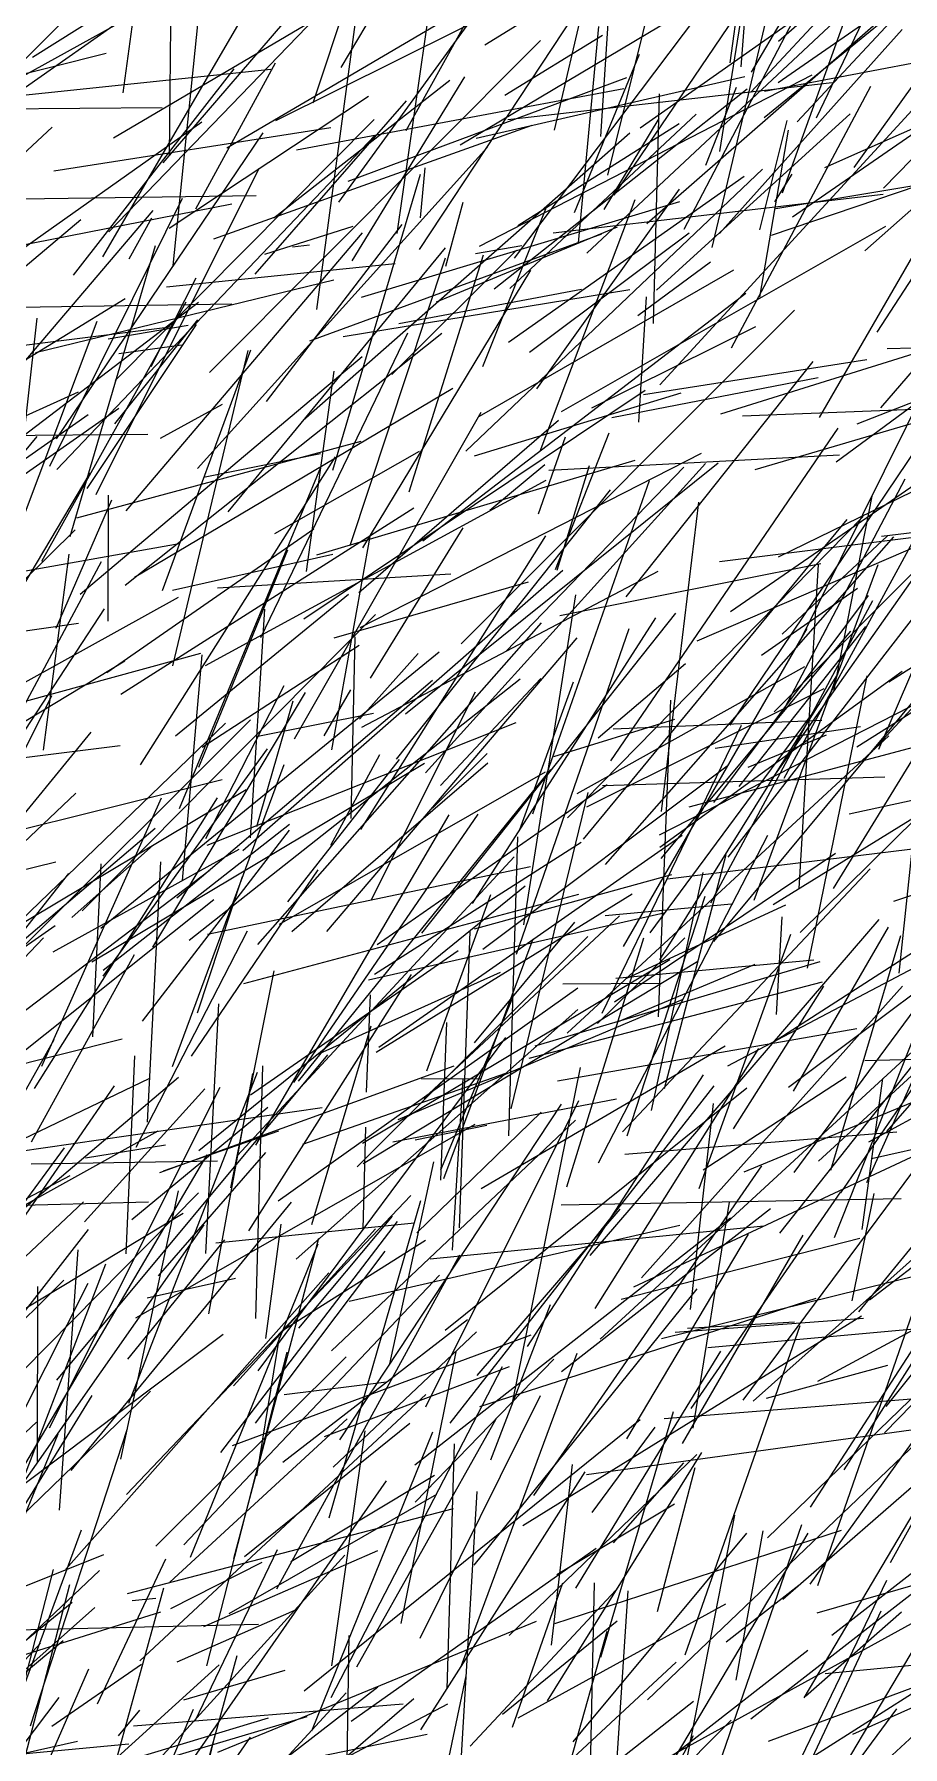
# Model space of a CAD drawing. Header units: metres. Extents: x 0 to 1019, y 0 to 619.
# Drawn here: x 153.2 to 204.1, y 117.1 to 217.4 of the extents above; entities that cross this region are included whole.
import ezdxf

# ---------------------------------------------------------------- set-up
doc = ezdxf.new("R2010")
doc.units = ezdxf.units.M

msp = doc.modelspace()

# ---------------------------------------------------------------- linework, layer by layer
at = {"color": 57}
for p, q in [((194.63, 215.51), (195.97, 232.93)), ((198.08, 164.78), (206.33, 172.92)), ((201.52, 142.56), (210.39, 153.42)), ((160.18, 115.96), (171.42, 128.3))]:
    msp.add_line(p, q, dxfattribs=at)
at = {"color": 20}
for p, q in [((183.7, 211.8), (188.2, 231.16)), ((157.86, 211.34), (172.62, 220.04)), ((158.6, 189.49), (172.44, 205.77)), ((153.77, 175.46), (155.26, 186.95)), ((144.85, 155.09), (155.25, 168.24)), ((179.39, 149.79), (193.69, 158.15)), ((187.09, 112.03), (188, 126.22))]:
    msp.add_line(p, q, dxfattribs=at)
at = {"color": 239}
for p, q in [((195.2, 214.01), (211.32, 231.35)), ((149.21, 189.23), (158.18, 195.51)), ((163.13, 191.46), (169.98, 192.84)), ((187.6, 143.3), (201.57, 146.88))]:
    msp.add_line(p, q, dxfattribs=at)
at = {"color": 162}
for p, q in [((195.24, 215.19), (204.77, 231.41)), ((199.22, 194.96), (209.47, 212.73)), ((196.59, 207.6), (197.61, 209.21)), ((187.68, 153.1), (202.18, 168.52)), ((177.03, 150.28), (177.39, 159.51))]:
    msp.add_line(p, q, dxfattribs=at)
at = {"color": 53}
for p, q in [((196.81, 217.01), (212.36, 230.74)), ((166.19, 152.33), (177.53, 171.68)), ((187.28, 162.11), (198.88, 163.18))]:
    msp.add_line(p, q, dxfattribs=at)
at = {"color": 253}
for p, q in [((197.9, 212.28), (214.3, 229.87)), ((172.35, 170.82), (183.19, 188.03)), ((151.32, 164.61), (165.63, 173.16)), ((154.26, 118.3), (159.51, 121.92)), ((153.86, 101.11), (171.49, 120.25))]:
    msp.add_line(p, q, dxfattribs=at)
at = {"color": 96}
for p, q in [((148.97, 212.26), (165.93, 229.15)), ((147.33, 136.86), (154.95, 144.42))]:
    msp.add_line(p, q, dxfattribs=at)
at = {"color": 175}
for p, q in [((171.2, 215.47), (179.59, 229.58)), ((172.24, 184.71), (183.92, 194.81))]:
    msp.add_line(p, q, dxfattribs=at)
at = {"color": 197}
for p, q in [((193.37, 210.55), (196.36, 229.21)), ((196.7, 159.98), (197.02, 165.7))]:
    msp.add_line(p, q, dxfattribs=at)
at = {"color": 225}
for p, q in [((175.01, 211.78), (183.86, 227.79)), ((159.45, 174.61), (170.86, 192.66)), ((166.19, 142.17), (166.61, 156.97))]:
    msp.add_line(p, q, dxfattribs=at)
at = {"color": 185}
for p, q in [((186.4, 211.42), (187.4, 226.86)), ((166.72, 204.52), (171.9, 206.16)), ((175.93, 164.75), (190.8, 183.5))]:
    msp.add_line(p, q, dxfattribs=at)
at = {"color": 79}
for p, q in [((186.82, 209.16), (191.41, 227.69)), ((156.65, 158.68), (157.14, 168.81)), ((177.72, 146.17), (178.34, 156.23))]:
    msp.add_line(p, q, dxfattribs=at)
at = {"color": 17}
msp.add_line((202.96, 208.39), (221.71, 227.63), dxfattribs=at)
at = {"color": 121}
msp.add_line((171.07, 207.57), (184.39, 225.93), dxfattribs=at)
at = {"color": 235}
for p, q in [((197.04, 208.12), (203.7, 226.58)), ((194.07, 199.04), (202.23, 214.36)), ((201.99, 150.15), (210.06, 168.19)), ((183.86, 156.1), (201.41, 159.16)), ((202.27, 151.55), (221.45, 155.87)), ((164.15, 134.32), (174.49, 147.86))]:
    msp.add_line(p, q, dxfattribs=at)
at = {"color": 81}
for p, q in [((157.58, 205.84), (176.7, 225.64)), ((171.32, 199.71), (188.11, 202.45)), ((137.83, 188.29), (155.82, 196.47)), ((172.49, 151.25), (192.08, 163.11))]:
    msp.add_line(p, q, dxfattribs=at)
at = {"color": 69}
for p, q in [((160.77, 209.88), (173.89, 225.14)), ((195.38, 166.69), (202.65, 186.34)), ((159.86, 153.67), (160.64, 168.93)), ((192.19, 112.31), (212.03, 124.92))]:
    msp.add_line(p, q, dxfattribs=at)
at = {"color": 130}
for p, q in [((174.48, 205.73), (177.35, 225.72)), ((182.86, 192.99), (188.42, 207.72)), ((158.79, 204.25), (160.1, 206.66))]:
    msp.add_line(p, q, dxfattribs=at)
at = {"color": 1}
for p, q in [((195.98, 212.53), (211.97, 225.59)), ((162.79, 160.08), (165.41, 168.06)), ((144.87, 136.86), (157.92, 155.8)), ((196.16, 129.33), (215.41, 147.96)), ((185.63, 107.93), (186.04, 126.68))]:
    msp.add_line(p, q, dxfattribs=at)
at = {"color": 184}
for p, q in [((199.04, 212.51), (205.02, 225.05)), ((149.81, 204.54), (164.8, 207.48)), ((202.69, 175.52), (206.35, 184.06)), ((171.78, 118.59), (186.14, 128.71))]:
    msp.add_line(p, q, dxfattribs=at)
at = {"color": 90}
msp.add_line((181.35, 204.29), (196.36, 224.19), dxfattribs=at)
at = {"color": 114}
for p, q in [((193.99, 215.73), (195.06, 223.75)), ((175.85, 206.66), (176.11, 209.59)), ((170.35, 164.84), (185.03, 182.05))]:
    msp.add_line(p, q, dxfattribs=at)
at = {"color": 213}
msp.add_line((196.79, 214.59), (210.76, 224.29), dxfattribs=at)
at = {"color": 179}
msp.add_line((153.11, 216.06), (164.05, 222.99), dxfattribs=at)
at = {"color": 110}
for p, q in [((157.23, 204.38), (168.37, 223.47)), ((187.82, 151.81), (203.75, 153.1))]:
    msp.add_line(p, q, dxfattribs=at)
at = {"color": 251}
for p, q in [((169.56, 213.39), (172.78, 223.07)), ((192.95, 114.91), (198.18, 130.1))]:
    msp.add_line(p, q, dxfattribs=at)
at = {"color": 238}
for p, q in [((179.62, 216.8), (188.55, 222.3)), ((155.43, 165.66), (160.2, 169.92)), ((196.9, 147.18), (206.55, 159.39))]:
    msp.add_line(p, q, dxfattribs=at)
at = {"color": 181}
for p, q in [((187.18, 207.99), (196.49, 221.72)), ((168.56, 145.65), (185.05, 160.28))]:
    msp.add_line(p, q, dxfattribs=at)
at = {"color": 112}
for p, q in [((143.3, 207.71), (163.04, 221.58)), ((175.87, 118.07), (185.49, 133.19))]:
    msp.add_line(p, q, dxfattribs=at)
at = {"color": 58}
for p, q in [((188.72, 211.92), (202.29, 221.5)), ((169.77, 201.28), (172.07, 218.42)), ((162.86, 174.48), (168.08, 187.21)), ((169.48, 147.68), (172.96, 159.32))]:
    msp.add_line(p, q, dxfattribs=at)
at = {"color": 223}
for p, q in [((164.51, 210.75), (180.4, 220.11)), ((140.73, 178.6), (153.4, 193.84))]:
    msp.add_line(p, q, dxfattribs=at)
at = {"color": 174}
for p, q in [((175.79, 204.8), (186.03, 220.34)), ((192.85, 166.52), (202.34, 184.23)), ((174.72, 124.3), (177.93, 140.23))]:
    msp.add_line(p, q, dxfattribs=at)
at = {"color": 93}
for p, q in [((141.18, 208.68), (160.01, 219.07)), ((202.8, 195.52), (218.61, 213.9)), ((154.54, 191.92), (173.17, 211.47)), ((196.65, 207.2), (206.28, 208.81)), ((181.83, 130.04), (201.67, 142.33))]:
    msp.add_line(p, q, dxfattribs=at)
at = {"color": 173}
for p, q in [((161.36, 203.87), (162.9, 218.94)), ((158.18, 198.7), (161.84, 199.21)), ((158.78, 107.39), (165.88, 117.65))]:
    msp.add_line(p, q, dxfattribs=at)
at = {"color": 99}
for p, q in [((167.37, 212.36), (181.66, 219.48)), ((182.43, 171.73), (189.26, 191.26)), ((191.81, 135.74), (193.94, 148.98))]:
    msp.add_line(p, q, dxfattribs=at)
at = {"color": 152}
for p, q in [((178.16, 210.93), (192.25, 219.3)), ((195.04, 174.48), (199.63, 176.37)), ((173.24, 157.78), (188.24, 167.05)), ((145.24, 155.57), (153.77, 164.47)), ((164.27, 115.37), (176.24, 117.82))]:
    msp.add_line(p, q, dxfattribs=at)
at = {"color": 241}
for p, q in [((185.59, 204.58), (200.98, 218.98)), ((189.85, 170.5), (209.32, 180.48)), ((159.57, 159.59), (168.17, 170.78)), ((186.66, 165.79), (194.06, 166.46))]:
    msp.add_line(p, q, dxfattribs=at)
at = {"color": 16}
for p, q in [((189.1, 206.32), (203.75, 219.12)), ((197.03, 182.27), (203.2, 188.03)), ((186.26, 176.2), (191.36, 180.54)), ((182.21, 157.43), (199.4, 161.89)), ((183.29, 119.78), (192.33, 134.33))]:
    msp.add_line(p, q, dxfattribs=at)
at = {"color": 205}
msp.add_line((191.28, 206), (198.31, 219.45), dxfattribs=at)
at = {"color": 178}
for p, q in [((197.64, 206.72), (216.36, 219.64)), ((171.79, 171.47), (172.02, 182.1)), ((154.54, 138.57), (170.41, 157.63))]:
    msp.add_line(p, q, dxfattribs=at)
at = {"color": 212}
for p, q in [((158.43, 213.97), (159.02, 218.28)), ((187.34, 159.53), (195.44, 162.94))]:
    msp.add_line(p, q, dxfattribs=at)
at = {"color": 153}
for p, q in [((161.14, 210.29), (161.23, 217.95)), ((156.17, 147.84), (163.22, 155.63)), ((146.8, 124.13), (157.29, 128.35))]:
    msp.add_line(p, q, dxfattribs=at)
at = {"color": 216}
msp.add_line((185.09, 205.19), (186.28, 217.87), dxfattribs=at)
at = {"color": 232}
for p, q in [((192.93, 204.91), (196.08, 218.15)), ((166.49, 182.07), (175.11, 199.91)), ((162.87, 152.01), (181.98, 167.53)), ((164.74, 149.82), (167.28, 162.54))]:
    msp.add_line(p, q, dxfattribs=at)
at = {"color": 63}
for p, q in [((195.99, 214.08), (215.8, 217.83)), ((154.52, 193.71), (166.63, 211.63)), ((153.06, 152.53), (159.1, 163.5))]:
    msp.add_line(p, q, dxfattribs=at)
at = {"color": 240}
for p, q in [((201.24, 209.6), (207.4, 218.22)), ((202.85, 188), (216.16, 189.61)), ((153.04, 151.23), (163.96, 151.42))]:
    msp.add_line(p, q, dxfattribs=at)
at = {"color": 32}
for p, q in [((163.48, 197.6), (182.87, 217.04)), ((155.92, 184.61), (172.43, 198.54)), ((145.11, 165.09), (157.33, 183.74)), ((203.37, 127.88), (208.25, 136.7))]:
    msp.add_line(p, q, dxfattribs=at)
at = {"color": 134}
msp.add_line((180.79, 213.84), (186.51, 217.35), dxfattribs=at)
at = {"color": 168}
for p, q in [((193.36, 205.74), (204.06, 217.68)), ((164.83, 134.74), (182.32, 141.22)), ((161.16, 126.73), (171.54, 136.29))]:
    msp.add_line(p, q, dxfattribs=at)
at = {"color": 122}
for p, q in [((139.54, 211.82), (157.44, 216.3)), ((189.38, 154.36), (192.4, 168.31))]:
    msp.add_line(p, q, dxfattribs=at)
at = {"color": 106}
for p, q in [((162.69, 207.19), (167.36, 215.74)), ((148.33, 181.21), (155.62, 188.37)), ((144.29, 137.65), (155, 152.17)), ((183.83, 127.17), (190.73, 131.31))]:
    msp.add_line(p, q, dxfattribs=at)
at = {"color": 211}
for p, q in [((184.86, 206.97), (188.67, 216.25)), ((175.98, 187.74), (194.9, 202.25)), ((179, 192.72), (191.12, 196.41)), ((189.29, 164.76), (199.24, 178.21))]:
    msp.add_line(p, q, dxfattribs=at)
at = {"color": 157}
for p, q in [((201.87, 204.73), (214.6, 216)), ((165.88, 170.34), (166.73, 183.72)), ((186.21, 159.46), (191.32, 164.48)), ((136.56, 104.68), (153.58, 123.16))]:
    msp.add_line(p, q, dxfattribs=at)
at = {"color": 46}
for p, q in [((148.67, 213.43), (167.08, 215.37)), ((168.46, 176.13), (179.39, 195.28)), ((174.97, 177.59), (193.27, 192.3)), ((178.06, 113.32), (179.17, 132.03)), ((152.19, 123.93), (166.36, 124.27))]:
    msp.add_line(p, q, dxfattribs=at)
at = {"color": 98}
msp.add_line((155.52, 203.29), (164.94, 215.38), dxfattribs=at)
at = {"color": 75}
for p, q in [((167.25, 206.66), (177.57, 214.72)), ((163.36, 164.69), (182.28, 168.66)), ((168.15, 116.58), (173.34, 120.6))]:
    msp.add_line(p, q, dxfattribs=at)
at = {"color": 226}
for p, q in [((171.6, 208.81), (187.92, 214.87)), ((199.53, 209.6), (211.4, 214.88)), ((189.86, 196.87), (205.3, 213.69)), ((189.86, 163.19), (200.28, 179.93)), ((143.47, 137.22), (161.94, 148.34)), ((184.94, 126.38), (193.44, 140.26)), ((180.64, 118.99), (187.36, 124.46))]:
    msp.add_line(p, q, dxfattribs=at)
at = {"color": 194}
for p, q in [((171.84, 204.13), (178.44, 214.92)), ((193.02, 164.26), (207.91, 182.2))]:
    msp.add_line(p, q, dxfattribs=at)
at = {"color": 149}
for p, q in [((179.11, 211.32), (194.85, 214.94)), ((179.96, 133.9), (183.45, 142.99)), ((170.65, 121.82), (172.6, 135.59))]:
    msp.add_line(p, q, dxfattribs=at)
at = {"color": 131}
for p, q in [((179.3, 204.99), (198.79, 215.04)), ((170.21, 176.31), (171.77, 179.01)), ((179.16, 138.83), (187.53, 148.57)), ((167.88, 141.54), (176.14, 146.77))]:
    msp.add_line(p, q, dxfattribs=at)
at = {"color": 188}
for p, q in [((202.6, 199.95), (212.2, 214.82)), ((160.57, 150.72), (177.81, 156.98))]:
    msp.add_line(p, q, dxfattribs=at)
at = {"color": 72}
for p, q in [((161.13, 206.05), (172.79, 213.79)), ((163.85, 146.61), (175.49, 147.77)), ((198.32, 119.95), (209.53, 138.9))]:
    msp.add_line(p, q, dxfattribs=at)
at = {"color": 50}
msp.add_line((168.58, 210.63), (187.76, 214.24), dxfattribs=at)
at = {"color": 68}
for p, q in [((180.16, 202.49), (194.97, 214.21)), ((158.62, 131.87), (175.27, 149.37))]:
    msp.add_line(p, q, dxfattribs=at)
at = {"color": 76}
for p, q in [((180.96, 212.41), (199.96, 214.58)), ((187.2, 160.72), (200.15, 169.43)), ((199.55, 121.38), (213.47, 122.7))]:
    msp.add_line(p, q, dxfattribs=at)
at = {"color": 209}
for p, q in [((189.5, 200.46), (189.85, 213.92)), ((184.45, 171.5), (201.78, 189.16))]:
    msp.add_line(p, q, dxfattribs=at)
at = {"color": 115}
for p, q in [((192.56, 209.74), (194.36, 214.32)), ((143.58, 119.64), (160.64, 124.99))]:
    msp.add_line(p, q, dxfattribs=at)
at = {"color": 220}
for p, q in [((141.58, 212.96), (160.72, 213.12)), ((157.97, 197.13), (173.14, 212.41))]:
    msp.add_line(p, q, dxfattribs=at)
at = {"color": 28}
for p, q in [((166.16, 203.35), (175.03, 213.51)), ((184.42, 149.89), (188.93, 164.47)), ((151.34, 144.51), (156.1, 149.01)), ((189.97, 141.01), (205.13, 144.76))]:
    msp.add_line(p, q, dxfattribs=at)
at = {"color": 36}
for p, q in [((181.08, 202.51), (191.99, 212.73)), ((159.2, 152.22), (165.72, 164.89))]:
    msp.add_line(p, q, dxfattribs=at)
at = {"color": 164}
for p, q in [((189.67, 202.42), (201.02, 212.74)), ((161.91, 167.83), (163.05, 181.05)), ((202.11, 152.52), (222.01, 163.43)), ((169.48, 118.01), (176.57, 135.53))]:
    msp.add_line(p, q, dxfattribs=at)
at = {"color": 214}
for p, q in [((144.92, 203.26), (154.28, 211.97)), ((177.04, 150.89), (181.22, 160.88)), ((148.41, 120.27), (154.63, 135.42))]:
    msp.add_line(p, q, dxfattribs=at)
at = {"color": 67}
for p, q in [((145, 199.5), (163.03, 212.28)), ((189.86, 169.79), (204.06, 180.1)), ((184.44, 158.89), (203.28, 176.31)), ((200.66, 133.3), (208.63, 145.86))]:
    msp.add_line(p, q, dxfattribs=at)
at = {"color": 94}
for p, q in [((154.37, 209.41), (170.59, 211.95)), ((195.72, 205.95), (197.32, 212.35)), ((146.27, 162.84), (154.26, 178.67)), ((189.14, 119.83), (209.12, 138.95))]:
    msp.add_line(p, q, dxfattribs=at)
at = {"color": 35}
for p, q in [((163.73, 205.42), (182.38, 212.08)), ((152.35, 188.49), (156.9, 200.61)), ((197.88, 181.48), (205.59, 197.03)), ((148.99, 171.3), (157.16, 186.52))]:
    msp.add_line(p, q, dxfattribs=at)
at = {"color": 62}
for p, q in [((181.55, 206.21), (190.99, 212.18)), ((153.67, 156.95), (160.68, 172.67)), ((174.76, 103.32), (178.51, 121.24))]:
    msp.add_line(p, q, dxfattribs=at)
at = {"color": 201}
msp.add_line((186.6, 207.15), (189.83, 212.47), dxfattribs=at)
at = {"color": 7}
for p, q in [((195.72, 202), (197.4, 211.79)), ((187.93, 162.12), (197.24, 166.4))]:
    msp.add_line(p, q, dxfattribs=at)
at = {"color": 34}
for p, q in [((162.79, 191.97), (179.76, 210.8)), ((170.59, 169.91), (173.47, 175.21)), ((157.26, 162.58), (168.17, 171.13))]:
    msp.add_line(p, q, dxfattribs=at)
at = {"color": 80}
msp.add_line((168.98, 194.81), (188.11, 211.63), dxfattribs=at)
at = {"color": 195}
for p, q in [((196.4, 205.64), (213.88, 211.58)), ((198.4, 120.04), (204.01, 124.98))]:
    msp.add_line(p, q, dxfattribs=at)
at = {"color": 123}
for p, q in [((156.84, 190.45), (166.39, 209.57)), ((192.16, 149.78), (197.53, 164.68)), ((161.98, 128.92), (176.95, 144.71))]:
    msp.add_line(p, q, dxfattribs=at)
at = {"color": 59}
for p, q in [((170.7, 191.87), (175.85, 209.21)), ((160.62, 193.74), (164.24, 195.73)), ((187.74, 163.96), (198.5, 182.6)), ((185.78, 145.87), (202.71, 165.54)), ((175.51, 133.61), (194.01, 148.08)), ((171.73, 104.33), (190.82, 122.04))]:
    msp.add_line(p, q, dxfattribs=at)
at = {"color": 70}
for p, q in [((178.49, 192.98), (195.88, 209.5)), ((144.14, 198.15), (161.18, 200.26)), ((194.7, 195.05), (208.01, 195.57)), ((203.03, 135.47), (214.48, 147.31)), ((162.1, 110.5), (163.81, 117.79))]:
    msp.add_line(p, q, dxfattribs=at)
at = {"color": 243}
for p, q in [((180.99, 199.37), (194.81, 209.09)), ((154.33, 163.66), (165.23, 169.67)), ((181.03, 123.61), (192.03, 134.2))]:
    msp.add_line(p, q, dxfattribs=at)
at = {"color": 100}
for p, q in [((149.63, 207.73), (166.21, 207.96)), ((200.1, 146.91), (207.9, 166.64)), ((172.8, 162.02), (190.09, 165.94)), ((136.15, 119.94), (153.35, 136.11))]:
    msp.add_line(p, q, dxfattribs=at)
at = {"color": 254}
for p, q in [((154.13, 192.11), (161.9, 207.8)), ((154.5, 182.61), (157.77, 190.14)), ((173.41, 158.07), (191.18, 170.49))]:
    msp.add_line(p, q, dxfattribs=at)
at = {"color": 125}
for p, q in [((182.66, 196.64), (191.02, 208.34)), ((184.01, 183.36), (199.3, 186.4))]:
    msp.add_line(p, q, dxfattribs=at)
at = {"color": 128}
for p, q in [((183.62, 205.78), (202.94, 208.04)), ((180.85, 181.24), (191.27, 192.05)), ((169.75, 157.62), (180.53, 162.47))]:
    msp.add_line(p, q, dxfattribs=at)
at = {"color": 126}
for p, q in [((143.54, 187.53), (160.19, 207.09)), ((161.73, 172.06), (170.01, 192.05)), ((142.34, 184.12), (161.71, 187.57)), ((151.08, 130.44), (163.17, 147.67))]:
    msp.add_line(p, q, dxfattribs=at)
at = {"color": 200}
for p, q in [((172.38, 202.01), (191.04, 207.61)), ((158.54, 185.13), (177.1, 199.9)), ((172.4, 176.81), (189.76, 185.95)), ((199.15, 151.4), (215.41, 166.31)), ((187.6, 111.15), (198.55, 129.59))]:
    msp.add_line(p, q, dxfattribs=at)
at = {"color": 55}
for p, q in [((177.33, 203.82), (178.34, 207.58)), ((140.82, 180.73), (155.82, 182.91)), ((172.28, 177.28), (175.7, 181.13)), ((177.01, 173.4), (182.89, 179.66)), ((191.58, 172.14), (210.2, 177.1)), ((170.49, 130.49), (175.87, 149.09)), ((162.38, 128.19), (169.86, 146.54))]:
    msp.add_line(p, q, dxfattribs=at)
at = {"color": 103}
for p, q in [((179.5, 197.95), (183.26, 207.37)), ((195.44, 191.92), (211.07, 196.5)), ((196.51, 166.42), (212.6, 176.4)), ((168.69, 156.08), (183.48, 174.34)), ((182.12, 140.54), (192.42, 156.45)), ((175.54, 152.65), (179.72, 153.5)), ((185.57, 133.04), (204.58, 135.65))]:
    msp.add_line(p, q, dxfattribs=at)
at = {"color": 145}
for p, q in [((141.87, 194.7), (155.94, 206.55)), ((179, 158.33), (184.89, 165.4)), ((177.4, 120.48), (177.84, 134.83))]:
    msp.add_line(p, q, dxfattribs=at)
at = {"color": 27}
for p, q in [((166.83, 195.89), (174.77, 206.26)), ((176.22, 156.68), (179.97, 167.01))]:
    msp.add_line(p, q, dxfattribs=at)
at = {"color": 217}
msp.add_line((169.36, 199.45), (186.46, 205.71), dxfattribs=at)
at = {"color": 237}
for p, q in [((176.78, 201.73), (187.38, 206.13)), ((194.5, 173.34), (201.92, 182.71)), ((178.12, 147.49), (178.76, 164.85)), ((186.07, 142.75), (195.66, 158))]:
    msp.add_line(p, q, dxfattribs=at)
at = {"color": 159}
msp.add_line((182.22, 198.79), (191.58, 205.78), dxfattribs=at)
at = {"color": 250}
for p, q in [((184.11, 195.31), (203.1, 206.17)), ((196.36, 173.67), (208.35, 190.72)), ((150.92, 114.24), (154.35, 127.47)), ((142.37, 114.39), (155.76, 117.42))]:
    msp.add_line(p, q, dxfattribs=at)
at = {"color": 233}
for p, q in [((155.32, 187.99), (160.32, 205.03)), ((201.87, 157.28), (210.02, 157.5))]:
    msp.add_line(p, q, dxfattribs=at)
at = {"color": 41}
for p, q in [((164.57, 189.44), (177.3, 204.89)), ((157.56, 199.57), (162.23, 200.36)), ((177.28, 141.5), (194.95, 155.69))]:
    msp.add_line(p, q, dxfattribs=at)
at = {"color": 29}
for p, q in [((168.34, 204.96), (169.35, 205.07)), ((166.22, 176.27), (173.1, 177.63)), ((165.12, 151.73), (181.34, 169.22)), ((175.83, 123.45), (182.87, 137.66))]:
    msp.add_line(p, q, dxfattribs=at)
at = {"color": 165}
msp.add_line((174.17, 197.47), (181.47, 204.76), dxfattribs=at)
at = {"color": 219}
for p, q in [((179.07, 204.56), (181.77, 205.04)), ((167.58, 165.28), (183.17, 174.19)), ((189.73, 125), (191.94, 133.45))]:
    msp.add_line(p, q, dxfattribs=at)
at = {"color": 56}
for p, q in [((160.96, 202.62), (174.37, 203.98)), ((176.16, 137), (185.11, 154.95)), ((156.92, 119.6), (160.92, 128.1))]:
    msp.add_line(p, q, dxfattribs=at)
at = {"color": 12}
for p, q in [((171.73, 187.46), (177.3, 204.32)), ((198.67, 126.61), (210.08, 142.48)), ((191.34, 122.47), (198.08, 141.77))]:
    msp.add_line(p, q, dxfattribs=at)
at = {"color": 26}
for p, q in [((175.18, 190.6), (179.54, 204.48)), ((158.7, 139.79), (164.38, 146.79)), ((153.41, 133.8), (153.44, 144.04)), ((153.11, 114.08), (169.2, 118.85))]:
    msp.add_line(p, q, dxfattribs=at)
at = {"color": 39}
msp.add_line((188.58, 200.94), (192.83, 204.07), dxfattribs=at)
at = {"color": 73}
for p, q in [((153.3, 198.77), (170.76, 203.03)), ((183.36, 191.88), (200.39, 192.78)), ((203.88, 162.4), (205.77, 180.32)), ((179, 165.01), (190.56, 168.19))]:
    msp.add_line(p, q, dxfattribs=at)
at = {"color": 169}
msp.add_line((160.07, 197.95), (162.7, 203.15), dxfattribs=at)
at = {"color": 116}
for p, q in [((172.46, 187.33), (182.31, 203.59)), ((166.33, 139.11), (180.85, 158.63)), ((203.15, 153.13), (205.15, 155.42))]:
    msp.add_line(p, q, dxfattribs=at)
at = {"color": 52}
for p, q in [((179.3, 195.04), (194.2, 203.6)), ((151.43, 156.89), (163.74, 166.73)), ((154.11, 135.76), (164.12, 155.72))]:
    msp.add_line(p, q, dxfattribs=at)
at = {"color": 150}
msp.add_line((144.07, 187.4), (162.84, 201.71), dxfattribs=at)
at = {"color": 163}
for p, q in [((151.15, 197.4), (158.54, 201.92)), ((172.14, 151.06), (185.64, 164.55)), ((172.49, 147.41), (172.65, 153.39))]:
    msp.add_line(p, q, dxfattribs=at)
at = {"color": 86}
for p, q in [((153.66, 186.54), (162.12, 201.73)), ((193.84, 156.97), (212.63, 166.88)), ((192.41, 150.88), (200.77, 156.33)), ((158.16, 117.72), (159.41, 119.22))]:
    msp.add_line(p, q, dxfattribs=at)
at = {"color": 143}
for p, q in [((174.57, 200.46), (185.27, 202.47)), ((197.69, 155.49), (203.25, 165.1)), ((190.11, 136.32), (204.6, 137.47))]:
    msp.add_line(p, q, dxfattribs=at)
at = {"color": 218}
for p, q in [((188.64, 194.69), (189.08, 202.02)), ((200.03, 167.36), (208.37, 180.97))]:
    msp.add_line(p, q, dxfattribs=at)
at = {"color": 215}
msp.add_line((145.83, 201.32), (164.79, 201.61), dxfattribs=at)
at = {"color": 227}
for p, q in [((151.78, 186.24), (153.4, 200.77)), ((149.46, 193.89), (159.88, 193.98)), ((158.29, 178.75), (175.45, 189.66)), ((195.81, 181.04), (201.44, 184.95)), ((160.5, 144.68), (166.79, 151.9))]:
    msp.add_line(p, q, dxfattribs=at)
at = {"color": 154}
for p, q in [((157.94, 194.59), (162.8, 200.68)), ((171.12, 135.06), (184.11, 154.74))]:
    msp.add_line(p, q, dxfattribs=at)
at = {"color": 9}
for p, q in [((178.23, 181.7), (197.76, 201.24)), ((172.98, 166.73), (179.06, 178.89)), ((166.25, 171), (168.39, 178.36)), ((190.76, 141.38), (201.8, 142.19))]:
    msp.add_line(p, q, dxfattribs=at)
at = {"color": 180}
for p, q in [((200.2, 192.36), (211.59, 200.77)), ((141.88, 159.9), (155.65, 172.95))]:
    msp.add_line(p, q, dxfattribs=at)
at = {"color": 136}
for p, q in [((156.32, 190.79), (162.73, 200.41)), ((156.6, 163.06), (176.08, 174.7)), ((161.32, 156.94), (167.85, 174.63)), ((197.4, 155.72), (214.34, 168.43)), ((166.18, 136.04), (173.77, 146.12)), ((160.89, 110.88), (177.44, 119.59))]:
    msp.add_line(p, q, dxfattribs=at)
at = {"color": 142}
for p, q in [((185.88, 195.53), (195.49, 200.28)), ((168.96, 152.38), (180.84, 156.54)), ((192.68, 140.48), (208.92, 141.95))]:
    msp.add_line(p, q, dxfattribs=at)
at = {"color": 2}
for p, q in [((193.44, 195.18), (208.66, 199.92)), ((181.9, 165.24), (184.95, 184.57))]:
    msp.add_line(p, q, dxfattribs=at)
at = {"color": 156}
for p, q in [((160.73, 184.83), (165.9, 198.92)), ((160.17, 163.92), (169.11, 178.85))]:
    msp.add_line(p, q, dxfattribs=at)
at = {"color": 170}
for p, q in [((161.33, 180.41), (165.75, 198.88)), ((149.43, 108.6), (164.05, 121.89)), ((157.37, 115.89), (166.95, 118.78))]:
    msp.add_line(p, q, dxfattribs=at)
at = {"color": 252}
msp.add_line((201.43, 194.59), (213.88, 199.48), dxfattribs=at)
at = {"color": 231}
msp.add_line((203.17, 199.01), (220.18, 199.42), dxfattribs=at)
at = {"color": 33}
for p, q in [((169.16, 185.94), (170.79, 197.67)), ((193.02, 172.41), (202.08, 184.53)), ((171.49, 111.6), (171.66, 123.61))]:
    msp.add_line(p, q, dxfattribs=at)
at = {"color": 31}
for p, q in [((187.89, 184.46), (198.84, 198.24)), ((158.94, 147.98), (166.9, 154.55))]:
    msp.add_line(p, q, dxfattribs=at)
at = {"color": 49}
msp.add_line((188.91, 196.31), (201.99, 198.36), dxfattribs=at)
at = {"color": 42}
for p, q in [((159.1, 185.6), (177.74, 196.67)), ((150.35, 146.71), (161.67, 156.32)), ((191.65, 142.7), (193, 154.77))]:
    msp.add_line(p, q, dxfattribs=at)
at = {"color": 198}
for p, q in [((187.06, 194.96), (199.13, 197.3)), ((165.49, 161.8), (185.11, 167.03)), ((172.44, 152.44), (190.45, 163.2)), ((151.95, 132.37), (163.35, 151.76)), ((187.59, 109.85), (191.83, 117.74))]:
    msp.add_line(p, q, dxfattribs=at)
at = {"color": 172}
for p, q in [((169.02, 183.16), (189.01, 196.55)), ((185.4, 170.25), (200.84, 188.98)), ((175.54, 131.41), (183.66, 139.79))]:
    msp.add_line(p, q, dxfattribs=at)
at = {"color": 242}
msp.add_line((145.3, 187.36), (156.37, 195.14), dxfattribs=at)
at = {"color": 167}
msp.add_line((196.56, 177.71), (214.1, 195.32), dxfattribs=at)
at = {"color": 64}
for p, q in [((182.75, 189.31), (184.33, 193.83)), ((183.66, 175.1), (190.74, 177.28))]:
    msp.add_line(p, q, dxfattribs=at)
at = {"color": 234}
for p, q in [((183.76, 186.05), (186.9, 194.06)), ((180.15, 104.72), (194.04, 118.64))]:
    msp.add_line(p, q, dxfattribs=at)
at = {"color": 196}
for p, q in [((187, 174.84), (200.3, 194.33)), ((161.57, 166.82), (176.55, 179.57)), ((163.16, 124.13), (173.34, 128.59)), ((187.64, 114.97), (204.6, 124.3))]:
    msp.add_line(p, q, dxfattribs=at)
at = {"color": 228}
for p, q in [((193.99, 176.93), (205.59, 194.17)), ((189.95, 169.12), (201.05, 182.45))]:
    msp.add_line(p, q, dxfattribs=at)
at = {"color": 229}
for p, q in [((194.01, 183.59), (209.7, 194.44)), ((161.32, 184.84), (170.71, 186.95)), ((151.26, 162.98), (154.45, 165.2))]:
    msp.add_line(p, q, dxfattribs=at)
at = {"color": 171}
for p, q in [((155.71, 189.08), (172.37, 193.58)), ((169.77, 186.92), (188.42, 192.45)), ((190.31, 167.93), (209.28, 170.25))]:
    msp.add_line(p, q, dxfattribs=at)
at = {"color": 161}
for p, q in [((167.31, 188.16), (175.78, 192.99)), ((192.05, 181.87), (211.62, 190.32)), ((175.9, 156.22), (179.37, 156.24))]:
    msp.add_line(p, q, dxfattribs=at)
at = {"color": 13}
for p, q in [((172.31, 182.66), (192.3, 192.87)), ((166.31, 164.08), (182.93, 182.92)), ((174.05, 139.51), (176.63, 151.36))]:
    msp.add_line(p, q, dxfattribs=at)
at = {"color": 38}
for p, q in [((196.82, 186.8), (209.72, 193.09)), ((183.84, 186.01), (185.75, 192.15)), ((166.78, 141), (167.68, 147.7)), ((167.43, 126.33), (178.14, 145.91)), ((179.32, 137.02), (199.01, 143.36)), ((167.78, 133.75), (178.59, 142.11))]:
    msp.add_line(p, q, dxfattribs=at)
at = {"color": 91}
for p, q in [((144.71, 171.87), (156.49, 191.7)), ((182.56, 158.14), (199.26, 163.08))]:
    msp.add_line(p, q, dxfattribs=at)
at = {"color": 22}
for p, q in [((176.14, 174.14), (192.54, 192.26)), ((185.89, 130.81), (189.59, 135.8)), ((161.22, 125.18), (166.58, 127.9))]:
    msp.add_line(p, q, dxfattribs=at)
at = {"color": 187}
for p, q in [((179.9, 189.52), (183.13, 192.21)), ((158.95, 125.65), (160.34, 125.79))]:
    msp.add_line(p, q, dxfattribs=at)
at = {"color": 249}
for p, q in [((163.26, 180.42), (183.21, 191.29)), ((203.28, 179.48), (218.4, 189.06)), ((149.49, 156.32), (158.38, 158.55)), ((182.49, 131.8), (195.84, 151.12))]:
    msp.add_line(p, q, dxfattribs=at)
at = {"color": 108}
for p, q in [((174.44, 174.94), (186.97, 190.73)), ((163.95, 184.97), (177.63, 185.79)), ((167.86, 137.73), (173.85, 138.47)), ((161.59, 122.06), (168.62, 125.15))]:
    msp.add_line(p, q, dxfattribs=at)
at = {"color": 183}
msp.add_line((196.99, 177.58), (204.23, 191.36), dxfattribs=at)
at = {"color": 127}
for p, q in [((157.55, 183.03), (157.57, 190.41)), ((187.94, 152.88), (192.51, 166.91)), ((184.78, 117.37), (194.96, 129.6)), ((201.17, 117.82), (219.67, 126.15))]:
    msp.add_line(p, q, dxfattribs=at)
at = {"color": 129}
for p, q in [((189.97, 171.87), (192.14, 189.99)), ((164.89, 138.22), (173.2, 147.43)), ((178.76, 117.12), (187.29, 126.25)), ((156.65, 103.73), (175.46, 119.92))]:
    msp.add_line(p, q, dxfattribs=at)
at = {"color": 144}
for p, q in [((200.06, 178.9), (202.3, 190.34)), ((172.92, 179.68), (178.34, 188.49)), ((173.15, 162.34), (185.25, 170.08))]:
    msp.add_line(p, q, dxfattribs=at)
at = {"color": 6}
for p, q in [((157.48, 180.02), (169.59, 188.44)), ((164.63, 124.89), (176.81, 131.89)), ((159.04, 118.31), (174.82, 119.6))]:
    msp.add_line(p, q, dxfattribs=at)
at = {"color": 8}
for p, q in [((170.66, 175.48), (172.9, 187.98)), ((191.49, 141.6), (197.75, 141.98)), ((161.98, 119.83), (167.92, 121.58))]:
    msp.add_line(p, q, dxfattribs=at)
at = {"color": 148}
msp.add_line((186.68, 168.77), (203.57, 187.97), dxfattribs=at)
at = {"color": 117}
for p, q in [((193.35, 186.52), (204.89, 187.96)), ((202.15, 143.27), (222.14, 158.64))]:
    msp.add_line(p, q, dxfattribs=at)
at = {"color": 139}
for p, q in [((197.14, 173.83), (204.67, 187.64)), ((148.26, 169.78), (164.22, 173.76))]:
    msp.add_line(p, q, dxfattribs=at)
at = {"color": 124}
for p, q in [((201.4, 175.66), (219.37, 187.04)), ((198.02, 167.37), (199.15, 186.34)), ((176.03, 155.06), (187.5, 165.77)), ((167.5, 149.06), (185.06, 161.55)), ((174.53, 153.84), (191.22, 160.89))]:
    msp.add_line(p, q, dxfattribs=at)
at = {"color": 190}
for p, q in [((165.43, 169.6), (184.18, 186.01)), ((181.24, 118.24), (184.19, 126.69)), ((145.98, 116.06), (158.77, 117.26))]:
    msp.add_line(p, q, dxfattribs=at)
at = {"color": 19}
for p, q in [((193.86, 169.2), (207.15, 186.39)), ((166.25, 132.95), (167.59, 141.08)), ((197.06, 125.73), (211.95, 138.7))]:
    msp.add_line(p, q, dxfattribs=at)
at = {"color": 92}
for p, q in [((161.5, 176.31), (171.62, 184.61)), ((186.5, 173.4), (203.04, 173.9)), ((150.09, 148.75), (159.92, 149)), ((181.56, 118.77), (193.72, 125.46))]:
    msp.add_line(p, q, dxfattribs=at)
at = {"color": 191}
msp.add_line((170.78, 182.05), (182.17, 185.33), dxfattribs=at)
at = {"color": 21}
for p, q in [((150.58, 178.29), (161.67, 184.44)), ((194.18, 153.28), (199.47, 161.64)), ((196.81, 109.92), (203.74, 119.3))]:
    msp.add_line(p, q, dxfattribs=at)
at = {"color": 24}
msp.add_line((156.02, 166.05), (173.2, 183.42), dxfattribs=at)
at = {"color": 84}
for p, q in [((178.89, 166.48), (189.62, 183.22)), ((172.11, 121.76), (180.27, 136.29))]:
    msp.add_line(p, q, dxfattribs=at)
at = {"color": 10}
for p, q in [((201.73, 174.78), (209.39, 183.08)), ((196.5, 158.37), (206.15, 164.57)), ((165.54, 128.24), (175.22, 136.05))]:
    msp.add_line(p, q, dxfattribs=at)
at = {"color": 204}
for p, q in [((163.05, 175.65), (172.26, 181.63)), ((140.54, 173.54), (158.25, 175.75)), ((148.76, 135.28), (162.84, 149.54))]:
    msp.add_line(p, q, dxfattribs=at)
at = {"color": 44}
for p, q in [((181.46, 163.51), (188.06, 182.59)), ((159.17, 142.21), (179.04, 153.55)), ((148.79, 118.18), (154.91, 123.31))]:
    msp.add_line(p, q, dxfattribs=at)
at = {"color": 160}
msp.add_line((140.23, 169.67), (158.52, 180.7), dxfattribs=at)
at = {"color": 138}
for p, q in [((149.54, 177.47), (162.97, 181.16)), ((151.92, 163.31), (165.88, 177.25)), ((151.06, 151.97), (160, 156.25))]:
    msp.add_line(p, q, dxfattribs=at)
at = {"color": 207}
for p, q in [((157.13, 165.04), (176.94, 181.23)), ((203.57, 166.63), (214.75, 170.32)), ((197.74, 150.73), (205.48, 161.22)), ((158.69, 126.06), (177.78, 131.04))]:
    msp.add_line(p, q, dxfattribs=at)
at = {"color": 74}
for p, q in [((162.3, 164.34), (181.68, 179.65)), ((188.33, 144.03), (206.08, 152.32)), ((137.08, 140.93), (155.33, 150.55))]:
    msp.add_line(p, q, dxfattribs=at)
at = {"color": 11}
msp.add_line((185.02, 172.94), (198.36, 180.37), dxfattribs=at)
at = {"color": 71}
for p, q in [((198.51, 162.7), (202.01, 179.82)), ((184.08, 148.84), (204, 149.21)), ((159.41, 122.12), (176.16, 137.72))]:
    msp.add_line(p, q, dxfattribs=at)
at = {"color": 210}
for p, q in [((163.28, 170.3), (167.86, 179.26)), ((188.78, 144.56), (204.08, 161.65))]:
    msp.add_line(p, q, dxfattribs=at)
at = {"color": 77}
for p, q in [((181.66, 170.82), (184.81, 179.48)), ((165.79, 147.3), (175.32, 162.33)), ((181.26, 137.34), (185.22, 156.88)), ((155.39, 133.26), (168.28, 148.99))]:
    msp.add_line(p, q, dxfattribs=at)
at = {"color": 208}
for p, q in [((185.59, 172.14), (199.48, 179.09)), ((154.7, 130.94), (155.79, 146.19))]:
    msp.add_line(p, q, dxfattribs=at)
at = {"color": 14}
for p, q in [((189.79, 159.84), (190.5, 178.39)), ((203.11, 137.01), (207.49, 142.48))]:
    msp.add_line(p, q, dxfattribs=at)
at = {"color": 236}
msp.add_line((151.35, 164.44), (164.43, 177.05), dxfattribs=at)
at = {"color": 147}
for p, q in [((163.35, 169.9), (181.44, 177.09)), ((153, 118.32), (158.68, 135.73))]:
    msp.add_line(p, q, dxfattribs=at)
at = {"color": 87}
for p, q in [((186.49, 160.06), (194.64, 176.94)), ((168.43, 156), (179.23, 171.72)), ((152.67, 136.89), (156.38, 144.24)), ((190.37, 110.87), (194.25, 130.65))]:
    msp.add_line(p, q, dxfattribs=at)
at = {"color": 244}
for p, q in [((187.12, 176.72), (199.35, 177.23)), ((143.99, 157.06), (160.31, 170.89)), ((172.69, 155.44), (172.91, 161.14))]:
    msp.add_line(p, q, dxfattribs=at)
at = {"color": 107}
msp.add_line((193.11, 175.59), (201.61, 176.86), dxfattribs=at)
at = {"color": 83}
msp.add_line((144.95, 162.34), (156.55, 176.52), dxfattribs=at)
at = {"color": 224}
for p, q in [((157.26, 162.22), (166.89, 175.55)), ((191.2, 134.85), (198.25, 147.06)), ((183.72, 124.3), (200.51, 129.78))]:
    msp.add_line(p, q, dxfattribs=at)
at = {"color": 151}
for p, q in [((168.08, 166.59), (174.62, 174.93)), ((148.89, 157.33), (163.46, 168.42)), ((177.59, 136.04), (193.05, 155.8)), ((147.37, 118.94), (155.45, 125.55))]:
    msp.add_line(p, q, dxfattribs=at)
at = {"color": 199}
for p, q in [((168.31, 164.84), (179.78, 174.72)), ((163.27, 145.98), (164.04, 160.6)), ((168.24, 127.94), (176.67, 132.99)), ((193.64, 105.39), (202.82, 125.05))]:
    msp.add_line(p, q, dxfattribs=at)
at = {"color": 245}
for p, q in [((176.54, 172.07), (179.74, 175.27)), ((171.67, 143.18), (191.04, 147.64)), ((199.11, 138.51), (214.58, 146.81))]:
    msp.add_line(p, q, dxfattribs=at)
at = {"color": 97}
for p, q in [((179.5, 163.81), (193.81, 174.56)), ((153.23, 155.64), (163.95, 172.67)), ((162.43, 157.54), (169.86, 168.45)), ((194.81, 150.77), (214.64, 159)), ((170.22, 135.27), (181.06, 139.37))]:
    msp.add_line(p, q, dxfattribs=at)
at = {"color": 37}
for p, q in [((200.95, 171.73), (210, 173.7)), ((152.25, 151.96), (170.08, 154.54))]:
    msp.add_line(p, q, dxfattribs=at)
at = {"color": 206}
for p, q in [((173.3, 164.08), (186.77, 173.46)), ((177.22, 150.38), (182.44, 164.42))]:
    msp.add_line(p, q, dxfattribs=at)
at = {"color": 4}
for p, q in [((181.16, 154.45), (185.66, 172.98)), ((148.47, 103.46), (156.42, 121.65))]:
    msp.add_line(p, q, dxfattribs=at)
at = {"color": 15}
msp.add_line((181.02, 152.87), (181.54, 170.4), dxfattribs=at)
at = {"color": 111}
for p, q in [((186.27, 151.3), (196.19, 170.49)), ((155.08, 127.49), (170.47, 144.84))]:
    msp.add_line(p, q, dxfattribs=at)
at = {"color": 176}
for p, q in [((135.83, 164.41), (154.49, 168.92)), ((168.72, 141.6), (174.2, 148.16)), ((170.73, 133.46), (179.12, 141.4))]:
    msp.add_line(p, q, dxfattribs=at)
at = {"color": 61}
msp.add_line((190.13, 155.64), (193.74, 169.35), dxfattribs=at)
at = {"color": 140}
for p, q in [((199.87, 150.87), (203.98, 164.62)), ((187.92, 135.13), (195.05, 147.11))]:
    msp.add_line(p, q, dxfattribs=at)
at = {"color": 119}
for p, q in [((200.46, 149.54), (210.86, 164.69)), ((178.25, 121.84), (185.02, 140.14))]:
    msp.add_line(p, q, dxfattribs=at)
at = {"color": 3}
for p, q in [((165.88, 155.28), (178.05, 163.73)), ((151.67, 118.06), (155.98, 129.8))]:
    msp.add_line(p, q, dxfattribs=at)
at = {"color": 177}
msp.add_line((184.19, 161.78), (189.83, 161.82), dxfattribs=at)
at = {"color": 101}
for p, q in [((148.12, 147.39), (154.39, 158.52)), ((184.65, 116.27), (186.77, 123.86))]:
    msp.add_line(p, q, dxfattribs=at)
at = {"color": 247}
for p, q in [((158.61, 145.97), (159.11, 157.57)), ((156.23, 151.59), (160.91, 152.34)), ((152.68, 132.53), (164.29, 141.25))]:
    msp.add_line(p, q, dxfattribs=at)
at = {"color": 158}
for p, q in [((186.36, 140.96), (204.67, 157.82)), ((143.38, 114.45), (157.04, 127.42)), ((156.55, 110.96), (160.81, 126.39)), ((147.81, 117.28), (156.76, 125.24))]:
    msp.add_line(p, q, dxfattribs=at)
at = {"color": 89}
for p, q in [((158.77, 137.21), (166.3, 156.61)), ((199.07, 124.93), (215.79, 129.77))]:
    msp.add_line(p, q, dxfattribs=at)
at = {"color": 48}
for p, q in [((163.45, 142.45), (166.03, 156.52)), ((164.91, 128.12), (169.88, 146.88))]:
    msp.add_line(p, q, dxfattribs=at)
at = {"color": 246}
for p, q in [((201.71, 147.39), (202.93, 156.23)), ((183.51, 123.03), (184.74, 133.62)), ((199.2, 113.47), (208.22, 128.69))]:
    msp.add_line(p, q, dxfattribs=at)
at = {"color": 104}
for p, q in [((174.22, 152.53), (187.32, 155.05)), ((199.12, 126.53), (205.61, 145.24))]:
    msp.add_line(p, q, dxfattribs=at)
at = {"color": 85}
for p, q in [((170.64, 140.28), (184.92, 153.8)), ((175.63, 147.19), (182.92, 154.26)), ((184.1, 139.06), (196.35, 148.61))]:
    msp.add_line(p, q, dxfattribs=at)
at = {"color": 109}
for p, q in [((194.74, 137.39), (207.14, 154.08)), ((151.13, 129.01), (157.42, 145.38)), ((178.98, 127.72), (192.04, 143.92)), ((169.04, 120.36), (188.71, 136.25))]:
    msp.add_line(p, q, dxfattribs=at)
at = {"color": 248}
for p, q in [((148.23, 146.37), (160.48, 153.17)), ((160.16, 112.98), (173.86, 132.66)), ((187.08, 113.82), (198.53, 122.75))]:
    msp.add_line(p, q, dxfattribs=at)
at = {"color": 141}
for p, q in [((160.8, 150.82), (167.54, 153.17)), ((160.35, 128.84), (171.5, 139.93))]:
    msp.add_line(p, q, dxfattribs=at)
at = {"color": 192}
for p, q in [((158.29, 133.94), (161.67, 149.66)), ((198.68, 131.12), (205.01, 140.88))]:
    msp.add_line(p, q, dxfattribs=at)
at = {"color": 113}
msp.add_line((191.7, 136.91), (200.47, 149.59), dxfattribs=at)
at = {"color": 133}
msp.add_line((201.12, 143.2), (202.42, 149.5), dxfattribs=at)
at = {"color": 182}
for p, q in [((176.41, 145.66), (195.95, 147.6)), ((196.23, 117.41), (214.71, 124.29))]:
    msp.add_line(p, q, dxfattribs=at)
at = {"color": 60}
for p, q in [((195.33, 137.34), (207.04, 147.78)), ((163.98, 116.77), (182.64, 124.45))]:
    msp.add_line(p, q, dxfattribs=at)
at = {"color": 43}
msp.add_line((145.57, 133.49), (156.4, 147.39), dxfattribs=at)
at = {"color": 202}
msp.add_line((159.83, 143.39), (165.01, 144.53), dxfattribs=at)
at = {"color": 18}
msp.add_line((163.33, 121.82), (168.03, 140.21), dxfattribs=at)
at = {"color": 155}
msp.add_line((170.61, 119.98), (180.64, 139.37), dxfattribs=at)
at = {"color": 95}
msp.add_line((196.11, 137.51), (203.21, 139.44), dxfattribs=at)
at = {"color": 30}
msp.add_line((145.54, 123.87), (160.03, 137.91), dxfattribs=at)
at = {"color": 186}
msp.add_line((147.46, 122.8), (156.62, 137.67), dxfattribs=at)
at = {"color": 25}
for p, q in [((186.41, 122.34), (190.66, 136.73)), ((152.14, 114.36), (155.3, 126.6))]:
    msp.add_line(p, q, dxfattribs=at)
at = {"color": 230}
for p, q in [((187.14, 129.03), (191.26, 133.71)), ((194.33, 120.98), (195.92, 129.74))]:
    msp.add_line(p, q, dxfattribs=at)
at = {"color": 118}
msp.add_line((195.2, 118.72), (213.55, 133.02), dxfattribs=at)
at = {"color": 82}
for p, q in [((199.93, 123.62), (208.12, 130)), ((202.45, 115.66), (217.11, 129.18)), ((172.98, 104.93), (191.83, 119.76))]:
    msp.add_line(p, q, dxfattribs=at)
at = {"color": 78}
msp.add_line((162.64, 118.61), (167.47, 128.65), dxfattribs=at)
at = {"color": 203}
msp.add_line((193.75, 123.24), (198, 126.55), dxfattribs=at)
at = {"color": 51}
msp.add_line((195.43, 110.77), (203.15, 126.84), dxfattribs=at)
at = {"color": 66}
msp.add_line((161.51, 109.38), (165.1, 122.44), dxfattribs=at)
at = {"color": 23}
msp.add_line((151, 115.11), (154.69, 119.98), dxfattribs=at)
at = {"color": 222}
msp.add_line((157.98, 108.51), (162.55, 119.28), dxfattribs=at)

doc.saveas('drawing.dxf')
